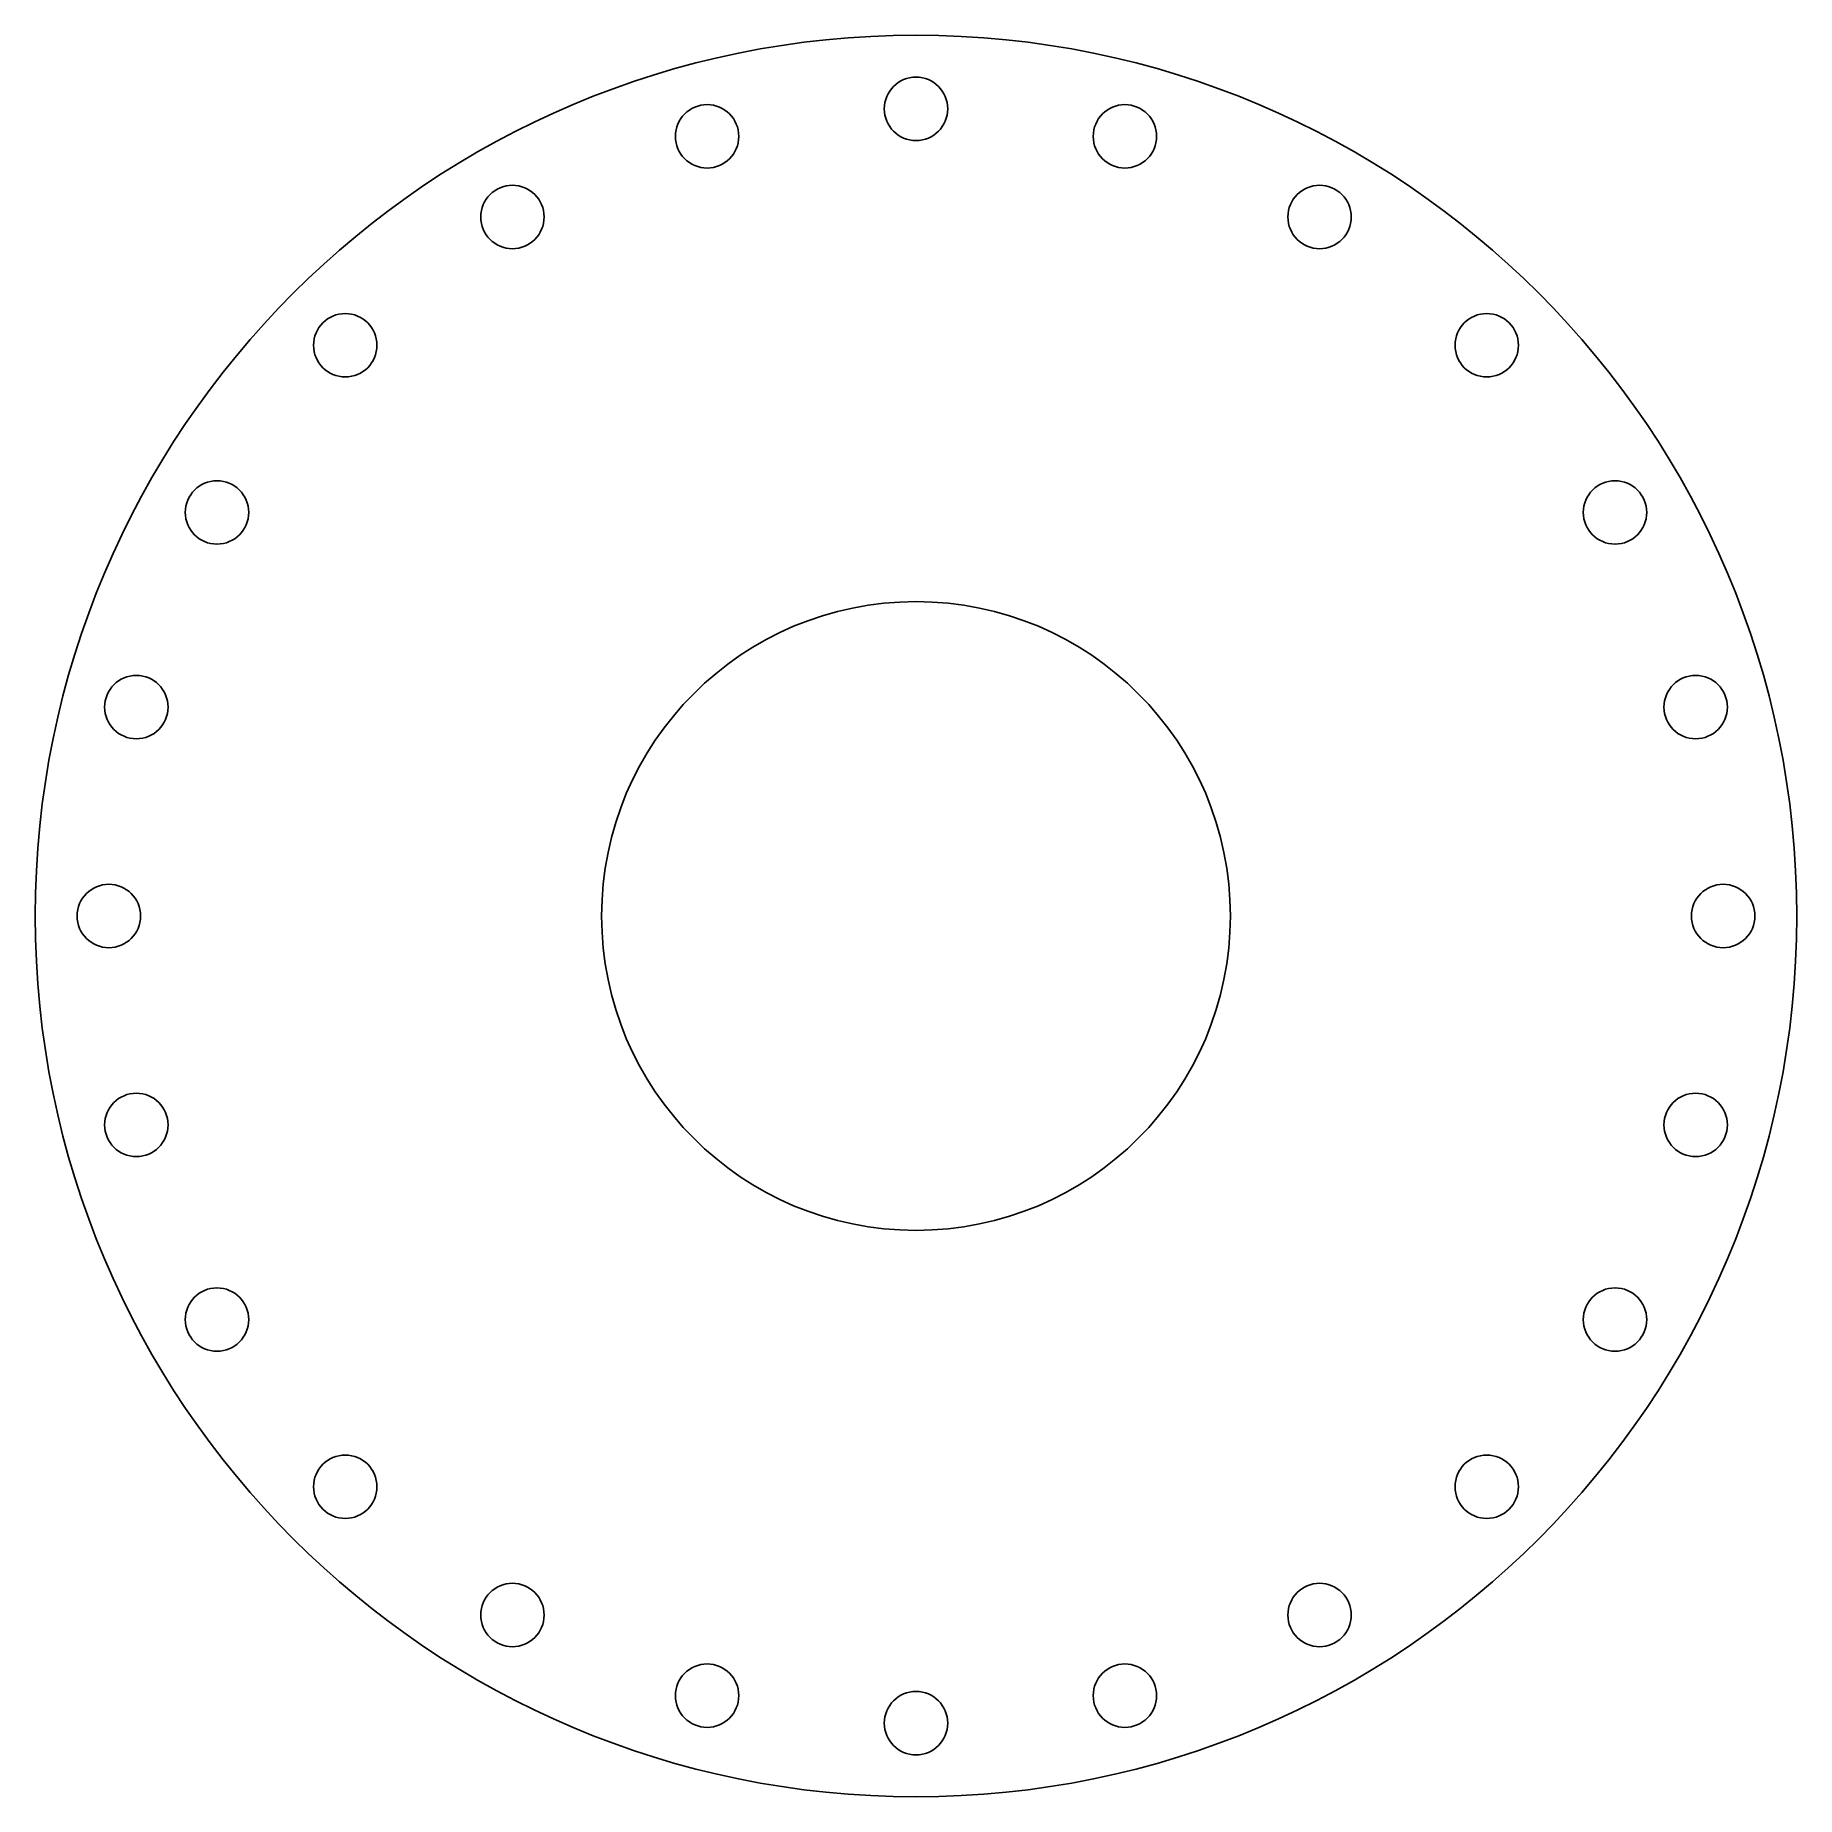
# Model space of a CAD drawing. Header units: millimetres. Extents: x -84 to 84, y -84 to 84.
import ezdxf

# ---------------------------------------------------------------- set-up
doc = ezdxf.new("R2010")
doc.units = ezdxf.units.MM
doc.layers.add('Shape', color=7, linetype='CONTINUOUS')

msp = doc.modelspace()

# ---------------------------------------------------------------- linework, layer by layer
at = {"layer": 'Shape'}
for p, q in [((3.025, 77.025), (3.025, 77.025, 1)), ((3.025, 77.025), (3.025, 77.025, 1)), ((-16.9105, 74.4004), (-16.9105, 74.4004, 1)), ((-16.9105, 74.4004), (-16.9105, 74.4004, 1)), ((22.9605, 74.4004), (22.9605, 74.4004, 1)), ((22.9605, 74.4004), (22.9605, 74.4004, 1)), ((-35.4875, 66.7056), (-35.4875, 66.7056, 1)), ((-35.4875, 66.7056), (-35.4875, 66.7056, 1)), ((41.5375, 66.7056), (41.5375, 66.7056, 1)), ((41.5375, 66.7056), (41.5375, 66.7056, 1)), ((-51.4399, 54.4649), (-51.4399, 54.4649, 1)), ((-51.4399, 54.4649), (-51.4399, 54.4649, 1)), ((57.4899, 54.4649), (57.4899, 54.4649, 1)), ((57.4899, 54.4649), (57.4899, 54.4649, 1)), ((-63.6806, 38.5125), (-63.6806, 38.5125, 1)), ((-63.6806, 38.5125), (-63.6806, 38.5125, 1)), ((69.7306, 38.5125), (69.7306, 38.5125, 1)), ((69.7306, 38.5125), (69.7306, 38.5125, 1)), ((-71.3754, 19.9355), (-71.3754, 19.9355, 1)), ((-71.3754, 19.9355), (-71.3754, 19.9355, 1)), ((77.4254, 19.9355), (77.4254, 19.9355, 1)), ((77.4254, 19.9355), (77.4254, 19.9355, 1)), ((-74, 0), (-74, 0, 1)), ((-74, 0), (-74, 0, 1)), ((30, 0), (30, 0, 1)), ((30, 0), (30, 0, 1)), ((80.05, 0), (80.05, 0, 1)), ((80.05, 0), (80.05, 0, 1)), ((84.05, 0), (84.05, 0, 1)), ((84.05, 0), (84.05, 0, 1)), ((-71.3754, -19.9355), (-71.3754, -19.9355, 1)), ((-71.3754, -19.9355), (-71.3754, -19.9355, 1)), ((77.4254, -19.9355), (77.4254, -19.9355, 1)), ((77.4254, -19.9355), (77.4254, -19.9355, 1)), ((-63.6806, -38.5125), (-63.6806, -38.5125, 1)), ((-63.6806, -38.5125), (-63.6806, -38.5125, 1)), ((69.7306, -38.5125), (69.7306, -38.5125, 1)), ((69.7306, -38.5125), (69.7306, -38.5125, 1)), ((-51.4399, -54.4649), (-51.4399, -54.4649, 1)), ((-51.4399, -54.4649), (-51.4399, -54.4649, 1)), ((57.4899, -54.4649), (57.4899, -54.4649, 1)), ((57.4899, -54.4649), (57.4899, -54.4649, 1)), ((-35.4875, -66.7056), (-35.4875, -66.7056, 1)), ((-35.4875, -66.7056), (-35.4875, -66.7056, 1)), ((41.5375, -66.7056), (41.5375, -66.7056, 1)), ((41.5375, -66.7056), (41.5375, -66.7056, 1)), ((-16.9105, -74.4004), (-16.9105, -74.4004, 1)), ((-16.9105, -74.4004), (-16.9105, -74.4004, 1)), ((22.9605, -74.4004), (22.9605, -74.4004, 1)), ((22.9605, -74.4004), (22.9605, -74.4004, 1)), ((3.025, -77.025), (3.025, -77.025, 1)), ((3.025, -77.025), (3.025, -77.025, 1))]:
    msp.add_line(p, q, dxfattribs=at)
for centre, radius in [((0, 0), 84.05), ((0, 0), 84.05), ((0, 0), 84.05), ((0, 0), 84.05), ((0, 77.025), 3.025), ((0, 77.025), 3.025), ((0, 77.025), 3.025), ((0, 77.025), 3.025), ((-19.9355, 74.4004), 3.025), ((-19.9355, 74.4004), 3.025), ((-19.9355, 74.4004), 3.025), ((-19.9355, 74.4004), 3.025), ((19.9355, 74.4004), 3.025), ((19.9355, 74.4004), 3.025), ((19.9355, 74.4004), 3.025), ((19.9355, 74.4004), 3.025), ((-38.5125, 66.7056), 3.025), ((-38.5125, 66.7056), 3.025), ((-38.5125, 66.7056), 3.025), ((-38.5125, 66.7056), 3.025), ((38.5125, 66.7056), 3.025), ((38.5125, 66.7056), 3.025), ((38.5125, 66.7056), 3.025), ((38.5125, 66.7056), 3.025), ((-54.4649, 54.4649), 3.025), ((-54.4649, 54.4649), 3.025), ((-54.4649, 54.4649), 3.025), ((-54.4649, 54.4649), 3.025), ((54.4649, 54.4649), 3.025), ((54.4649, 54.4649), 3.025), ((54.4649, 54.4649), 3.025), ((54.4649, 54.4649), 3.025), ((-66.7056, 38.5125), 3.025), ((-66.7056, 38.5125), 3.025), ((-66.7056, 38.5125), 3.025), ((-66.7056, 38.5125), 3.025), ((66.7056, 38.5125), 3.025), ((66.7056, 38.5125), 3.025), ((66.7056, 38.5125), 3.025), ((66.7056, 38.5125), 3.025), ((0, 0), 30), ((0, 0), 30), ((0, 0), 30), ((0, 0), 30), ((-74.4004, 19.9355), 3.025), ((-74.4004, 19.9355), 3.025), ((-74.4004, 19.9355), 3.025), ((-74.4004, 19.9355), 3.025), ((74.4004, 19.9355), 3.025), ((74.4004, 19.9355), 3.025), ((74.4004, 19.9355), 3.025), ((74.4004, 19.9355), 3.025), ((-77.025, 0), 3.025), ((-77.025, 0), 3.025), ((-77.025, 0), 3.025), ((-77.025, 0), 3.025), ((77.025, 0), 3.025), ((77.025, 0), 3.025), ((77.025, 0), 3.025), ((77.025, 0), 3.025), ((-74.4004, -19.9355), 3.025), ((-74.4004, -19.9355), 3.025), ((-74.4004, -19.9355), 3.025), ((-74.4004, -19.9355), 3.025), ((74.4004, -19.9355), 3.025), ((74.4004, -19.9355), 3.025), ((74.4004, -19.9355), 3.025), ((74.4004, -19.9355), 3.025), ((-66.7056, -38.5125), 3.025), ((-66.7056, -38.5125), 3.025), ((-66.7056, -38.5125), 3.025), ((-66.7056, -38.5125), 3.025), ((66.7056, -38.5125), 3.025), ((66.7056, -38.5125), 3.025), ((66.7056, -38.5125), 3.025), ((66.7056, -38.5125), 3.025), ((-54.4649, -54.4649), 3.025), ((-54.4649, -54.4649), 3.025), ((-54.4649, -54.4649), 3.025), ((-54.4649, -54.4649), 3.025), ((54.4649, -54.4649), 3.025), ((54.4649, -54.4649), 3.025), ((54.4649, -54.4649), 3.025), ((54.4649, -54.4649), 3.025), ((-38.5125, -66.7056), 3.025), ((-38.5125, -66.7056), 3.025), ((-38.5125, -66.7056), 3.025), ((-38.5125, -66.7056), 3.025), ((38.5125, -66.7056), 3.025), ((38.5125, -66.7056), 3.025), ((38.5125, -66.7056), 3.025), ((38.5125, -66.7056), 3.025), ((-19.9355, -74.4004), 3.025), ((-19.9355, -74.4004), 3.025), ((-19.9355, -74.4004), 3.025), ((-19.9355, -74.4004), 3.025), ((19.9355, -74.4004), 3.025), ((19.9355, -74.4004), 3.025), ((19.9355, -74.4004), 3.025), ((19.9355, -74.4004), 3.025), ((0, -77.025), 3.025), ((0, -77.025), 3.025), ((0, -77.025), 3.025), ((0, -77.025), 3.025)]:
    msp.add_circle(centre, radius, dxfattribs=at)

doc.saveas('drawing.dxf')
